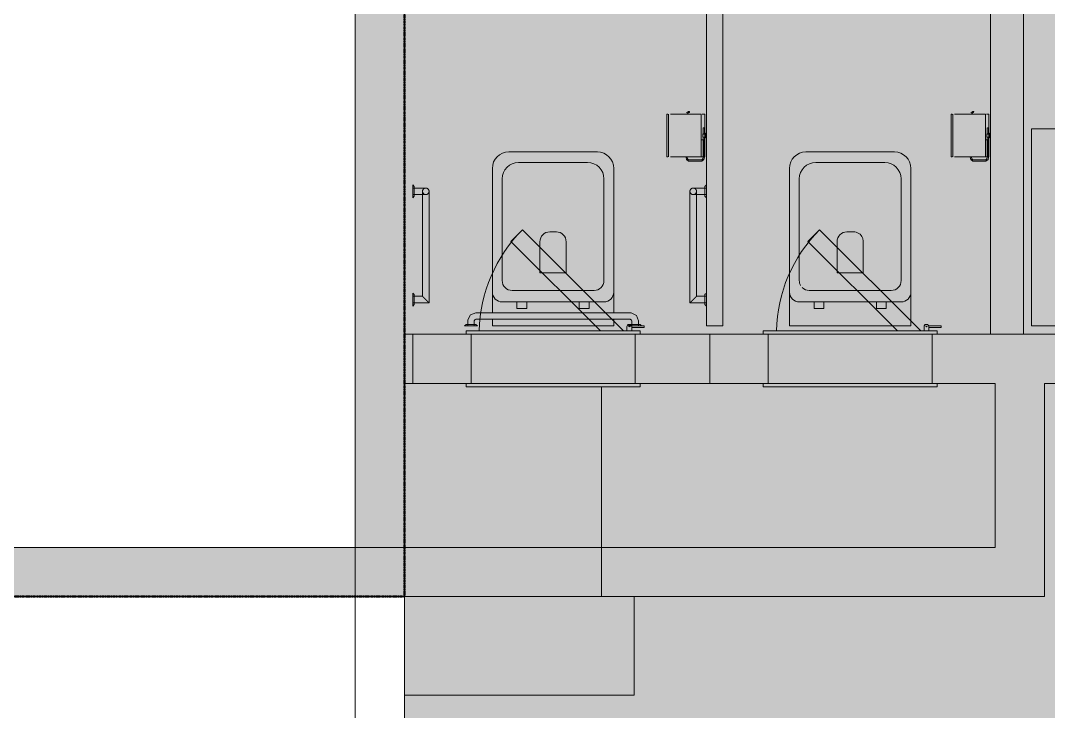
# Model space of a CAD drawing. Header units: millimetres. Extents: x 15878 to 679837, y -72324 to 391440.
# Drawn here: x 62119 to 65252, y 45207 to 47314 of the extents above; entities that cross this region are included whole.
import ezdxf

# ---------------------------------------------------------------- set-up
doc = ezdxf.new("R2010")
doc.units = ezdxf.units.MM
doc.linetypes.add('Demolished', pattern=[4.8, 3.2, -1.6])
for name, color, linetype, lineweight in [('A-DETL', 90, 'Continuous', 5), ('A-DETL-GENF', 92, 'Continuous', 5), ('A-DOOR', 31, 'Continuous', 5), ('A-DOOR-FRAM', 31, 'Continuous', 5), ('A-FLOR', 192, 'Continuous', 5), ('A-GENM', 13, 'Continuous', 5), ('A-WALL', 113, 'Continuous', 5), ('A-WALL-PATT', 111, 'Continuous', 18), ('P-SANR-FIXT', 6, 'Continuous', 5), ('S-COLS', 52, 'Continuous', 5)]:
    doc.layers.add(name, color=color, linetype=linetype, lineweight=lineweight)

# ---------------------------------------------------------------- blocks, each defined once
blk = doc.blocks.new('DLN_Ambulant Toilet - DLN_Ambulant Toilet-15379422-1_F')
at = {"layer": 'A-GENM', "color": 253}
for p, q in [((-427.8, 565), (-427.8, 595)), ((467.2, 565), (467.2, 595)), ((-427.8, 235), (-427.8, 265))]:
    blk.add_line(p, q, dxfattribs=at)
at = {"layer": 'P-SANR-FIXT', "color": 253}
for p, q in [((135, 700), (-135, 700)), ((-105, 667.8), (105.2, 667.8)), ((-185, 650), (-185, 272.8)), ((185, 272.8), (185, 650)), ((-423.3, 595), (-427.8, 600)), ((-427.8, 600), (-427.8, 560)), ((-427.8, 560), (-427.8, 600)), ((-155, 307.8), (-155, 617.8)), ((155.2, 617.8), (155.2, 307.8)), ((467.2, 600), (462.8, 595)), ((467.2, 560), (467.2, 600)), ((467.2, 600), (467.2, 560)), ((-387.8, 590), (-427.8, 590)), ((-427.8, 580), (-427.8, 580)), ((-427.8, 580), (-427.8, 580)), ((-427.8, 570), (-387.8, 570)), ((-427.8, 560), (-423.3, 565)), ((-423.3, 565), (-423.3, 595)), ((-423.3, 595), (-423.3, 565)), ((-397.8, 580), (-397.8, 260)), ((-377.8, 240), (-377.8, 580)), ((417.2, 580), (417.2, 240)), ((467.2, 590), (427.2, 590)), ((427.2, 570), (467.2, 570)), ((437.2, 260), (437.2, 580)), ((462.8, 595), (462.8, 565)), ((462.8, 565), (462.8, 595)), ((462.8, 565), (467.2, 560)), ((467.2, 580), (467.2, 580)), ((467.2, 580), (467.2, 580)), ((10, 456.5), (-10, 456.5)), ((-40, 426.5), (-40, 331.7)), ((40, 331.7), (40, 426.5)), ((-40, 331.7), (40, 331.7)), ((-423.3, 265), (-427.8, 270)), ((-427.8, 270), (-427.8, 230)), ((-427.8, 230), (-427.8, 270)), ((-397.8, 260), (-427.8, 260)), ((-427.8, 240), (-427.8, 260)), ((-427.8, 260), (-427.8, 240)), ((-423.3, 235), (-423.3, 265)), ((-423.3, 265), (-423.3, 235)), ((-185, 272.8), (-185, 208.7)), ((125.2, 277.8), (-125, 277.8)), ((185, 208.5), (185, 272.8)), ((467.2, 260), (437.2, 260)), ((467.2, 270), (462.8, 265)), ((462.8, 265), (462.8, 235)), ((462.8, 235), (462.8, 265)), ((-427.8, 240), (-377.8, 240)), ((-427.8, 230), (-423.3, 235)), ((-155, 242.8), (155, 242.8)), ((-80, 242.8), (-110, 242.8)), ((-110, 242.8), (-110, 222.8)), ((-110, 222.8), (-80, 222.8)), ((-80, 222.8), (-80, 242.8)), ((110, 242.8), (80, 242.8)), ((80, 242.8), (80, 222.8)), ((80, 222.8), (110, 222.8)), ((110, 222.8), (110, 242.8)), ((417.2, 240), (467.2, 240)), ((462.8, 235), (467.2, 230)), ((235, 210), (-235, 210)), ((-235, 190), (235, 190)), ((-185, 191.5), (-185, 170)), ((185, 170), (185, 191.3)), ((-265, 174.4), (-270, 170)), ((-270, 170), (-230, 170)), ((-230, 170), (-270, 170)), ((-235, 174.4), (-265, 174.4)), ((-265, 174.4), (-235, 174.4)), ((-260, 185), (-260, 170)), ((-240, 170), (-260, 170)), ((-260, 170), (-240, 170)), ((-240, 170), (-240, 185)), ((-230, 170), (-235, 174.4)), ((-185, 170), (185, 170)), ((235, 174.4), (230, 170)), ((230, 170), (270, 170)), ((270, 170), (230, 170)), ((265, 174.4), (235, 174.4)), ((235, 174.4), (265, 174.4)), ((240, 185), (240, 170)), ((240, 170), (260, 170)), ((260, 170), (240, 170)), ((260, 170), (260, 185)), ((270, 170), (265, 174.4))]:
    blk.add_line(p, q, dxfattribs=at)
at = {"layer": 'P-SANR-FIXT', "color": 253, "flags": 128}
for points in [[(-235, 210), (-251.4, 203.9), (-259.7, 188.5), (-260, 185)], [(-240, 185), (-237.7, 189.2), (-235, 190)], [(260, 185), (253.9, 201.4), (238.5, 209.7), (235, 210)], [(235, 190), (239.2, 187.7), (240, 185)]]:
    blk.add_lwpolyline(points, dxfattribs=at)
at = {"layer": 'P-SANR-FIXT', "color": 253}
for centre, radius, start, end in [((-135, 650), 50, 90, 180), ((135, 650), 50, 0, 90), ((-105, 617.8), 50, 90, 180), ((105.2, 617.8), 50, 0, 90), ((-10, 426.5), 30, 90, 180), ((10, 426.5), 30, 360, 90), ((-125, 307.8), 30, 180, 270), ((125.2, 307.8), 30, 270, 0), ((-155, 272.8), 30, 180, 270), ((155, 272.8), 30, 270, 0)]:
    blk.add_arc(centre, radius, start, end, dxfattribs=at)
for points, knots in [([(-377.8, 580), (-377.8, 580.9), (-377.9, 582.2), (-378.5, 583.8), (-379.1, 585), (-379.7, 585.9), (-380.3, 586.6), (-380.8, 587.2), (-381.7, 588), (-382.6, 588.6), (-383.3, 589), (-383.9, 589.2), (-384.6, 589.5), (-385.2, 589.7), (-385.8, 589.8), (-386.5, 589.9), (-387.1, 590), (-387.8, 590), (-388.4, 590), (-389.1, 589.9), (-389.7, 589.8), (-390.4, 589.7), (-391, 589.5), (-391.6, 589.2), (-392.2, 589), (-392.8, 588.7), (-393.3, 588.3), (-394, 587.8), (-394.7, 587.2), (-395.3, 586.6), (-395.9, 585.9), (-396.5, 585), (-397, 583.8), (-397.6, 582.2), (-397.8, 580.9), (-397.8, 580)], [0, 0, 0, 0, 0.083333, 0.125, 0.166667, 0.208333, 0.229167, 0.25, 0.291667, 0.333333, 0.354167, 0.375, 0.395833, 0.416667, 0.4375, 0.458333, 0.479167, 0.5, 0.520833, 0.541667, 0.5625, 0.583333, 0.604167, 0.625, 0.645833, 0.666667, 0.6875, 0.708333, 0.75, 0.770833, 0.791667, 0.833333, 0.875, 0.916667, 1, 1, 1, 1]), ([(-377.8, 580), (-377.8, 580.9), (-378, 582.2), (-378.5, 583.8), (-379, 584.8), (-379.5, 585.6), (-380, 586.3), (-380.5, 586.9), (-381.2, 587.5), (-381.9, 588.1), (-382.8, 588.7), (-383.9, 589.3), (-385.6, 589.8), (-387.8, 590.1), (-390, 589.8), (-391.6, 589.3), (-392.8, 588.7), (-393.7, 588.1), (-394.4, 587.5), (-395, 586.9), (-395.7, 586.1), (-396.3, 585.2), (-396.8, 584.4), (-397.1, 583.6), (-397.6, 582.2), (-397.8, 580.9), (-397.8, 580)], [0, 0, 0, 0, 0.083333, 0.125, 0.166667, 0.1875, 0.208333, 0.25, 0.270833, 0.291667, 0.333333, 0.375, 0.416667, 0.5, 0.583333, 0.625, 0.666667, 0.708333, 0.729167, 0.75, 0.791667, 0.833333, 0.854167, 0.875, 0.916667, 1, 1, 1, 1]), ([(-397.8, 580), (-397.8, 579.1), (-397.6, 577.8), (-397, 576.2), (-396.5, 575), (-395.9, 574.1), (-395.3, 573.4), (-394.7, 572.8), (-393.9, 572), (-393, 571.4), (-392.2, 571), (-391.6, 570.8), (-391, 570.5), (-390.4, 570.3), (-389.7, 570.2), (-389.1, 570.1), (-388.4, 570), (-387.8, 570), (-387.1, 570), (-386.5, 570.1), (-385.8, 570.2), (-385.2, 570.3), (-384.6, 570.5), (-383.9, 570.8), (-383.3, 571), (-382.8, 571.3), (-382.2, 571.7), (-381.5, 572.2), (-380.8, 572.8), (-380.3, 573.4), (-379.7, 574.1), (-379.1, 575), (-378.5, 576.2), (-377.9, 577.8), (-377.8, 579.1), (-377.8, 580)], [0, 0, 0, 0, 0.083333, 0.125, 0.166667, 0.208333, 0.229167, 0.25, 0.291667, 0.333333, 0.354167, 0.375, 0.395833, 0.416667, 0.4375, 0.458333, 0.479167, 0.5, 0.520833, 0.541667, 0.5625, 0.583333, 0.604167, 0.625, 0.645833, 0.666667, 0.6875, 0.708333, 0.75, 0.770833, 0.791667, 0.833333, 0.875, 0.916667, 1, 1, 1, 1]), ([(-397.8, 580), (-397.8, 579.1), (-397.6, 577.8), (-397, 576.2), (-396.6, 575.2), (-396.1, 574.4), (-395.6, 573.7), (-395, 573.1), (-394.4, 572.5), (-393.7, 571.9), (-392.8, 571.3), (-391.6, 570.7), (-390, 570.2), (-387.8, 569.9), (-385.6, 570.2), (-383.9, 570.7), (-382.8, 571.3), (-381.9, 571.9), (-381.2, 572.5), (-380.5, 573.1), (-379.8, 573.9), (-379.2, 574.8), (-378.8, 575.6), (-378.4, 576.4), (-378, 577.8), (-377.8, 579.1), (-377.8, 580)], [0, 0, 0, 0, 0.083333, 0.125, 0.166667, 0.1875, 0.208333, 0.25, 0.270833, 0.291667, 0.333333, 0.375, 0.416667, 0.5, 0.583333, 0.625, 0.666667, 0.708333, 0.729167, 0.75, 0.791667, 0.833333, 0.854167, 0.875, 0.916667, 1, 1, 1, 1]), ([(437.2, 580), (437.2, 580.9), (437.1, 582.2), (436.5, 583.8), (435.9, 585), (435.3, 585.9), (434.7, 586.6), (434.2, 587.2), (433.3, 588), (432.4, 588.6), (431.7, 589), (431.1, 589.2), (430.4, 589.5), (429.8, 589.7), (429.2, 589.8), (428.5, 589.9), (427.9, 590), (427.2, 590), (426.6, 590), (425.9, 589.9), (425.3, 589.8), (424.6, 589.7), (424, 589.5), (423.4, 589.2), (422.8, 589), (422.2, 588.7), (421.7, 588.3), (421, 587.8), (420.3, 587.2), (419.7, 586.6), (419.1, 585.9), (418.5, 585), (418, 583.8), (417.4, 582.2), (417.2, 580.9), (417.2, 580)], [0, 0, 0, 0, 0.083333, 0.125, 0.166667, 0.208333, 0.229167, 0.25, 0.291667, 0.333333, 0.354167, 0.375, 0.395833, 0.416667, 0.4375, 0.458333, 0.479167, 0.5, 0.520833, 0.541667, 0.5625, 0.583333, 0.604167, 0.625, 0.645833, 0.666667, 0.6875, 0.708333, 0.75, 0.770833, 0.791667, 0.833333, 0.875, 0.916667, 1, 1, 1, 1]), ([(437.2, 580), (437.2, 580.9), (437, 582.2), (436.5, 583.8), (436, 584.8), (435.5, 585.6), (435, 586.3), (434.5, 586.9), (433.8, 587.5), (433.1, 588.1), (432.2, 588.7), (431.1, 589.3), (429.4, 589.8), (427.2, 590.1), (425, 589.8), (423.4, 589.3), (422.2, 588.7), (421.3, 588.1), (420.6, 587.5), (420, 586.9), (419.3, 586.1), (418.7, 585.2), (418.2, 584.4), (417.9, 583.6), (417.4, 582.2), (417.2, 580.9), (417.2, 580)], [0, 0, 0, 0, 0.083333, 0.125, 0.166667, 0.1875, 0.208333, 0.25, 0.270833, 0.291667, 0.333333, 0.375, 0.416667, 0.5, 0.583333, 0.625, 0.666667, 0.708333, 0.729167, 0.75, 0.791667, 0.833333, 0.854167, 0.875, 0.916667, 1, 1, 1, 1]), ([(417.2, 580), (417.2, 579.1), (417.4, 577.8), (418, 576.2), (418.5, 575), (419.1, 574.1), (419.7, 573.4), (420.3, 572.8), (421.1, 572), (422, 571.4), (422.8, 571), (423.4, 570.8), (424, 570.5), (424.6, 570.3), (425.3, 570.2), (425.9, 570.1), (426.6, 570), (427.2, 570), (427.9, 570), (428.5, 570.1), (429.2, 570.2), (429.8, 570.3), (430.4, 570.5), (431.1, 570.8), (431.7, 571), (432.2, 571.3), (432.8, 571.7), (433.5, 572.2), (434.2, 572.8), (434.7, 573.4), (435.3, 574.1), (435.9, 575), (436.5, 576.2), (437.1, 577.8), (437.2, 579.1), (437.2, 580)], [0, 0, 0, 0, 0.083333, 0.125, 0.166667, 0.208333, 0.229167, 0.25, 0.291667, 0.333333, 0.354167, 0.375, 0.395833, 0.416667, 0.4375, 0.458333, 0.479167, 0.5, 0.520833, 0.541667, 0.5625, 0.583333, 0.604167, 0.625, 0.645833, 0.666667, 0.6875, 0.708333, 0.75, 0.770833, 0.791667, 0.833333, 0.875, 0.916667, 1, 1, 1, 1]), ([(417.2, 580), (417.2, 579.1), (417.4, 577.8), (418, 576.2), (418.4, 575.2), (418.9, 574.4), (419.4, 573.7), (420, 573.1), (420.6, 572.5), (421.3, 571.9), (422.2, 571.3), (423.4, 570.7), (425, 570.2), (427.2, 569.9), (429.4, 570.2), (431.1, 570.7), (432.2, 571.3), (433.1, 571.9), (433.8, 572.5), (434.5, 573.1), (435.2, 573.9), (435.8, 574.8), (436.2, 575.6), (436.6, 576.4), (437, 577.8), (437.2, 579.1), (437.2, 580)], [0, 0, 0, 0, 0.083333, 0.125, 0.166667, 0.1875, 0.208333, 0.25, 0.270833, 0.291667, 0.333333, 0.375, 0.416667, 0.5, 0.583333, 0.625, 0.666667, 0.708333, 0.729167, 0.75, 0.791667, 0.833333, 0.854167, 0.875, 0.916667, 1, 1, 1, 1]), ([(-397.8, 260), (-397.8, 260), (-397.6, 259.8), (-397, 259.3), (-396.5, 258.7), (-395.9, 258.1), (-395.3, 257.5), (-394.7, 256.9), (-393.9, 256.1), (-393, 255.2), (-392.2, 254.4), (-391.6, 253.8), (-391, 253.2), (-390.4, 252.6), (-389.7, 252), (-389.1, 251.3), (-388.4, 250.7), (-387.8, 250), (-387.1, 249.3), (-386.5, 248.7), (-385.8, 248), (-385.2, 247.4), (-384.6, 246.8), (-383.9, 246.2), (-383.4, 245.6), (-382.8, 245), (-382.2, 244.4), (-381.5, 243.7), (-380.9, 243.1), (-380.3, 242.5), (-379.7, 241.9), (-379.1, 241.3), (-378.5, 240.7), (-378, 240.2), (-377.8, 240), (-377.8, 240)], [0, 0, 0, 0, 0.083333, 0.125, 0.166667, 0.208333, 0.229167, 0.25, 0.291667, 0.333333, 0.354167, 0.375, 0.395833, 0.416667, 0.4375, 0.458333, 0.479167, 0.5, 0.520833, 0.541667, 0.5625, 0.583333, 0.604167, 0.625, 0.645833, 0.666667, 0.6875, 0.708333, 0.75, 0.770833, 0.791667, 0.833333, 0.875, 0.916667, 1, 1, 1, 1]), ([(417.2, 240), (417.2, 240), (417.4, 240.2), (418, 240.7), (418.5, 241.3), (419.1, 241.9), (419.7, 242.5), (420.3, 243.1), (421.1, 243.9), (422, 244.8), (422.8, 245.6), (423.4, 246.2), (424, 246.8), (424.6, 247.4), (425.3, 248), (425.9, 248.7), (426.6, 249.3), (427.2, 250), (427.9, 250.7), (428.5, 251.3), (429.2, 252), (429.8, 252.6), (430.4, 253.2), (431.1, 253.8), (431.6, 254.4), (432.2, 255), (432.8, 255.6), (433.5, 256.3), (434.1, 256.9), (434.7, 257.5), (435.3, 258.1), (435.9, 258.7), (436.5, 259.3), (437, 259.8), (437.2, 260), (437.2, 260)], [0, 0, 0, 0, 0.083333, 0.125, 0.166667, 0.208333, 0.229167, 0.25, 0.291667, 0.333333, 0.354167, 0.375, 0.395833, 0.416667, 0.4375, 0.458333, 0.479167, 0.5, 0.520833, 0.541667, 0.5625, 0.583333, 0.604167, 0.625, 0.645833, 0.666667, 0.6875, 0.708333, 0.75, 0.770833, 0.791667, 0.833333, 0.875, 0.916667, 1, 1, 1, 1])]:
    blk.add_open_spline(points, degree=3, knots=knots, dxfattribs=at)
for points in [[(-397.4, 259.7), (-397.7, 259.9), (-397.8, 260), (-397.8, 260)], [(437.2, 260), (437.2, 260), (437.1, 259.9), (436.9, 259.7)], [(-377.8, 240), (-377.8, 240), (-377.9, 240.1), (-378.1, 240.3)], [(417.6, 240.3), (417.3, 240.1), (417.2, 240), (417.2, 240)]]:
    blk.add_open_spline(points, degree=3, dxfattribs=at)
blk = doc.blocks.new('FP_52-1_F')
at = {"layer": 'P-SANR-FIXT', "color": 253}
blk.add_line((-65, 6.1), (-12.7, 6.1), dxfattribs=at)
blk = doc.blocks.new('FP_53-1_F')
at = {"layer": 'P-SANR-FIXT', "color": 253}
blk.add_line((65, 120.1), (-65, 120.1), dxfattribs=at)
blk = doc.blocks.new('FP_54-1_F')
at = {"layer": 'P-SANR-FIXT', "color": 253}
for p, q in [((65, 115), (-65, 115)), ((-65, 5), (65, 5))]:
    blk.add_line(p, q, dxfattribs=at)
blk = doc.blocks.new('FP_55-1_F')
at = {"layer": 'P-SANR-FIXT', "color": 253}
for p, q in [((-7, 2), (-7, 0)), ((7, 0), (7, 2))]:
    blk.add_line(p, q, dxfattribs=at)
blk = doc.blocks.new('FP_56-1_F')
at = {"layer": 'P-SANR-FIXT', "color": 253}
for p, q in [((-5, 11), (-5, 10.1)), ((-5, 6.1), (-5, 5)), ((5, 10.1), (5, 11)), ((5, 5), (5, 6.1))]:
    blk.add_line(p, q, dxfattribs=at)
blk = doc.blocks.new('FP_57-1_F')
at = {"layer": 'P-SANR-FIXT', "color": 253}
for p, q in [((-66.1, 6.1), (-5, 6.1)), ((5, 6.1), (23.2, 6.1))]:
    blk.add_line(p, q, dxfattribs=at)
blk = doc.blocks.new('FP_58-1_F')
at = {"layer": 'P-SANR-FIXT', "color": 253}
for p, q in [((-5, 10.1), (-66.1, 10.1)), ((23.2, 10.1), (5, 10.1))]:
    blk.add_line(p, q, dxfattribs=at)
blk = doc.blocks.new('FP_59-1_F')
at = {"layer": 'P-SANR-FIXT', "color": 253, "flags": 128}
blk.add_lwpolyline([(-78.1, 14.1), (-73.2, 7.6), (-66.1, 6.1)], dxfattribs=at)
blk = doc.blocks.new('FP_60-1_F')
at = {"layer": 'P-SANR-FIXT', "color": 253, "flags": 128}
blk.add_lwpolyline([(-74.1, 14.1), (-70.8, 10.9), (-66.1, 10.1)], dxfattribs=at)
blk = doc.blocks.new('FP_61-1_F')
at = {"layer": 'P-SANR-FIXT', "color": 253}
for p, q in [((-78.1, 54), (-78.1, 14.1)), ((-74.1, 14.1), (-74.1, 54))]:
    blk.add_line(p, q, dxfattribs=at)
blk = doc.blocks.new('FP_62-1_F')
at = {"layer": 'P-SANR-FIXT', "color": 253, "flags": 128}
blk.add_lwpolyline([(-74.1, 54), (-70.8, 57.2), (-66.1, 58)], dxfattribs=at)
blk = doc.blocks.new('FP_63-1_F')
at = {"layer": 'P-SANR-FIXT', "color": 253, "flags": 128}
blk.add_lwpolyline([(-78.1, 54), (-73.2, 60.5), (-66.1, 62)], dxfattribs=at)
blk = doc.blocks.new('FP_64-1_F')
at = {"layer": 'P-SANR-FIXT', "color": 253}
blk.add_line((69.8, 54), (66.4, 57.2), dxfattribs=at)
blk = doc.blocks.new('FP_65-1_F')
at = {"layer": 'P-SANR-FIXT', "color": 253}
blk.add_line((73.8, 54), (68.8, 60.5), dxfattribs=at)
blk = doc.blocks.new('DLN_Toilet Paper Roll - DLN_Toilet Paper Roll-3170394-1_F')
at = {"layer": 'P-SANR-FIXT', "color": 253}
for p, q in [((-65, 117.5), (-65, 120.1)), ((65, 120.1), (-65, 120.1)), ((-65, 15.5), (-65, 109.6)), ((65, 120.1), (65, 117.5)), ((65, 109.6), (65, 15.5)), ((-65, 6.9), (-65, 15.5)), ((-12.7, 15.5), (-65, 15.5)), ((-65, 6.9), (-65, 6.1)), ((-65, 6.1), (-65, 6.9)), ((-12.7, 6.9), (-65, 6.9)), ((-65, 5), (-65, 6.9)), ((-12.7, 6.9), (-12.7, 15.5)), ((-12.7, 15.5), (65, 15.5)), ((-12.7, 6.9), (-12.7, 6.1)), ((-12.7, 6.1), (-12.7, 6.9)), ((-7, 2), (7, 2)), ((7, 2), (-7, 2)), ((-5, 11), (5, 11)), ((5, 11), (-5, 11)), ((-5, 5), (5, 5)), ((5, 5), (-5, 5)), ((-3, 5), (3, 5)), ((3, 5), (-3, 5)), ((-3, 2), (3, 2)), ((3, 2), (-3, 2)), ((23.2, 9.3), (23.2, 6.9)), ((23.2, 6.9), (23.2, 9.3)), ((65, 12.4), (65, 5))]:
    blk.add_line(p, q, dxfattribs=at)
for major_axis in [(-2, 0), (2, 0)]:
    blk.add_ellipse((71.8, 52.8), major_axis=major_axis, ratio=0.802744, start_param=3.141593, end_param=6.283185, dxfattribs=at)
for points, knots in [([(-4.7, 9.3), (-4.7, 9.5), (-4.9, 9.8), (-5, 10.1), (-5, 10.1), (-5, 10.1)], [0, 0, 0, 0, 0.4, 0.7, 0.9198068, 0.9198068, 0.9198068, 0.9198068]), ([(-5, 10.1), (-5, 10.1), (-5, 10), (-4.9, 9.8), (-4.8, 9.3), (-4.7, 8.7), (-4.7, 8.3), (-4.6, 8), (-4.7, 7.7), (-4.7, 7.3), (-4.8, 7.1), (-4.8, 6.9)], [0, 0, 0, 0, 0.111111, 0.222222, 0.444444, 0.583333, 0.652778, 0.722222, 0.791667, 0.861111, 1, 1, 1, 1]), ([(-5, 6.1), (-5, 6.1), (-5, 6.1), (-4.9, 6.3), (-4.8, 6.6), (-4.6, 7.1), (-4.5, 7.6), (-4.5, 8), (-4.5, 8.5), (-4.6, 8.9), (-4.6, 9.2), (-4.7, 9.3)], [0.0355904, 0.0355904, 0.0355904, 0.0355904, 0.1, 0.2, 0.4, 0.5, 0.6, 0.7, 0.8, 0.9, 1, 1, 1, 1]), ([(-4.8, 6.9), (-4.8, 6.7), (-4.9, 6.4), (-5, 6.2), (-5, 6.1), (-5, 6.1)], [0, 0, 0, 0, 0.5, 0.75, 1, 1, 1, 1]), ([(4.7, 9.3), (4.6, 9.2), (4.6, 8.9), (4.5, 8.5), (4.5, 8), (4.5, 7.6), (4.6, 7.1), (4.8, 6.6), (4.9, 6.3), (5, 6.1), (5, 6.1), (5, 6.1)], [0, 0, 0, 0, 0.1, 0.2, 0.3, 0.4, 0.5, 0.6, 0.8, 0.9, 0.9644096, 0.9644096, 0.9644096, 0.9644096]), ([(4.8, 6.9), (4.7, 7.2), (4.7, 7.6), (4.6, 8.3), (4.7, 8.8), (4.8, 9.3), (4.9, 9.7), (5, 10), (5, 10.1), (5, 10.1)], [0, 0, 0, 0, 0.222222, 0.333333, 0.444444, 0.583333, 0.722222, 0.861111, 1, 1, 1, 1]), ([(5, 10.1), (5, 10.1), (5, 10.1), (4.9, 10), (4.8, 9.8), (4.7, 9.5), (4.7, 9.3)], [0.0801932, 0.0801932, 0.0801932, 0.0801932, 0.2, 0.4, 0.7, 1, 1, 1, 1]), ([(5, 6.1), (5, 6.1), (5, 6.2), (4.9, 6.4), (4.8, 6.7), (4.8, 6.9)], [0, 0, 0, 0, 0.25, 0.5, 1, 1, 1, 1])]:
    blk.add_open_spline(points, degree=3, knots=knots, dxfattribs=at)
for name in ['FP_53-1_F', 'FP_54-1_F', 'FP_63-1_F', 'FP_61-1_F', 'FP_62-1_F', 'FP_64-1_F', 'FP_65-1_F', 'FP_59-1_F', 'FP_60-1_F', 'FP_58-1_F', 'FP_57-1_F', 'FP_52-1_F', 'FP_55-1_F', 'FP_56-1_F']:
    blk.add_blockref(name, (0, 0), dxfattribs=at)
blk = doc.blocks.new('DLN_Toilet - DLN_Toilet-12122835-1_F')
at = {"layer": 'P-SANR-FIXT', "color": 253}
for p, q in [((135, 700), (-135, 700)), ((-105, 667.8), (105.2, 667.8)), ((-185, 650), (-185, 272.8)), ((185, 272.8), (185, 650)), ((-155, 307.8), (-155, 617.8)), ((155.2, 617.8), (155.2, 307.8)), ((10, 456.5), (-10, 456.5)), ((-40, 426.5), (-40, 331.7)), ((40, 331.7), (40, 426.5)), ((-40, 331.7), (40, 331.7)), ((-185, 272.8), (-185, 170)), ((125.2, 277.8), (-125, 277.8)), ((185, 170), (185, 272.8)), ((-155, 242.8), (155, 242.8)), ((-80, 242.8), (-110, 242.8)), ((-110, 242.8), (-110, 222.8)), ((-110, 222.8), (-80, 222.8)), ((-80, 222.8), (-80, 242.8)), ((110, 242.8), (80, 242.8)), ((80, 242.8), (80, 222.8)), ((80, 222.8), (110, 222.8)), ((110, 222.8), (110, 242.8)), ((-185, 170), (185, 170))]:
    blk.add_line(p, q, dxfattribs=at)
for centre, radius, start, end in [((-135, 650), 50, 90, 180), ((135, 650), 50, 0, 90), ((-105, 617.8), 50, 90, 180), ((105.2, 617.8), 50, 0, 90), ((-10, 426.5), 30, 90, 180), ((10, 426.5), 30, 23.185, 90), ((10, 426.5), 30, 15, 23.185), ((10, 426.5), 30, 360, 15), ((-125, 307.8), 30, 180, 210), ((-125, 307.8), 30, 225, 270), ((125.2, 307.8), 30, 270, 0), ((-155, 272.8), 30, 180, 270), ((155, 272.8), 30, 270, 0)]:
    blk.add_arc(centre, radius, start, end, dxfattribs=at)
blk = doc.blocks.new('FP_67-1_F')
at = {"layer": 'P-SANR-FIXT', "color": 253}
blk.add_line((-65, 6.1), (-13.9, 6.1), dxfattribs=at)
blk = doc.blocks.new('FP_68-1_F')
at = {"layer": 'P-SANR-FIXT', "color": 253}
blk.add_line((65, 120.1), (-65, 120.1), dxfattribs=at)
blk = doc.blocks.new('FP_69-1_F')
at = {"layer": 'P-SANR-FIXT', "color": 253}
for p, q in [((65, 115), (-65, 115)), ((-65, 5), (65, 5))]:
    blk.add_line(p, q, dxfattribs=at)
blk = doc.blocks.new('FP_70-1_F')
at = {"layer": 'P-SANR-FIXT', "color": 253}
for p, q in [((-7, 2), (-7, 0)), ((7, 0), (7, 2))]:
    blk.add_line(p, q, dxfattribs=at)
blk = doc.blocks.new('FP_71-1_F')
at = {"layer": 'P-SANR-FIXT', "color": 253}
for p, q in [((-5, 11), (-5, 10.1)), ((-5, 6.1), (-5, 5)), ((5, 10.1), (5, 11)), ((5, 5), (5, 6.1))]:
    blk.add_line(p, q, dxfattribs=at)
blk = doc.blocks.new('FP_72-1_F')
at = {"layer": 'P-SANR-FIXT', "color": 253}
for p, q in [((-66.1, 6.1), (-5, 6.1)), ((5, 6.1), (23.2, 6.1))]:
    blk.add_line(p, q, dxfattribs=at)
blk = doc.blocks.new('FP_73-1_F')
at = {"layer": 'P-SANR-FIXT', "color": 253}
for p, q in [((-5, 10.1), (-66.1, 10.1)), ((23.2, 10.1), (5, 10.1))]:
    blk.add_line(p, q, dxfattribs=at)
blk = doc.blocks.new('FP_74-1_F')
at = {"layer": 'P-SANR-FIXT', "color": 253, "flags": 128}
blk.add_lwpolyline([(-78.1, 14.1), (-73.2, 7.6), (-66.1, 6.1)], dxfattribs=at)
blk = doc.blocks.new('FP_75-1_F')
at = {"layer": 'P-SANR-FIXT', "color": 253, "flags": 128}
blk.add_lwpolyline([(-74.1, 14.1), (-70.8, 10.9), (-66.1, 10.1)], dxfattribs=at)
blk = doc.blocks.new('FP_76-1_F')
at = {"layer": 'P-SANR-FIXT', "color": 253}
for p, q in [((-78.1, 54), (-78.1, 14.1)), ((-74.1, 14.1), (-74.1, 54))]:
    blk.add_line(p, q, dxfattribs=at)
blk = doc.blocks.new('FP_77-1_F')
at = {"layer": 'P-SANR-FIXT', "color": 253, "flags": 128}
blk.add_lwpolyline([(-74.1, 54), (-70.8, 57.2), (-66.1, 58)], dxfattribs=at)
blk = doc.blocks.new('FP_78-1_F')
at = {"layer": 'P-SANR-FIXT', "color": 253, "flags": 128}
blk.add_lwpolyline([(-78.1, 54), (-73.2, 60.5), (-66.1, 62)], dxfattribs=at)
blk = doc.blocks.new('FP_79-1_F')
at = {"layer": 'P-SANR-FIXT', "color": 253}
blk.add_line((69.8, 54), (66.4, 57.2), dxfattribs=at)
blk = doc.blocks.new('FP_80-1_F')
at = {"layer": 'P-SANR-FIXT', "color": 253}
blk.add_line((73.8, 54), (68.8, 60.5), dxfattribs=at)
blk = doc.blocks.new('DLN_Toilet Paper Roll - DLN_Toilet Paper Roll-V66-1_F')
at = {"layer": 'P-SANR-FIXT', "color": 253}
for p, q in [((-65, 117.5), (-65, 120.1)), ((65, 120.1), (-65, 120.1)), ((-65, 15.5), (-65, 109.6)), ((65, 120.1), (65, 117.5)), ((65, 109.6), (65, 15.5)), ((-65, 6.9), (-65, 15.5)), ((-12.7, 15.5), (-65, 15.5)), ((-65, 6.9), (-65, 6.1)), ((-65, 6.1), (-65, 6.9)), ((-14.6, 6.9), (-65, 6.9)), ((-65, 5), (-65, 6.9)), ((-12.7, 6.9), (-12.7, 15.5)), ((-12.7, 15.5), (65, 15.5)), ((-12.7, 6.9), (-12.7, 6.1)), ((-12.7, 6.1), (-12.7, 6.9)), ((-7, 2), (7, 2)), ((7, 2), (-7, 2)), ((-7, 0), (7, 0)), ((7, 0), (-7, 0)), ((-5, 11), (5, 11)), ((5, 11), (-5, 11)), ((-5, 5), (5, 5)), ((5, 5), (-5, 5)), ((-3, 5), (3, 5)), ((3, 5), (-3, 5)), ((-3, 2), (3, 2)), ((3, 2), (-3, 2)), ((23.2, 9.3), (23.2, 6.9)), ((23.2, 6.9), (23.2, 9.3)), ((65, 12.4), (65, 5))]:
    blk.add_line(p, q, dxfattribs=at)
for major_axis in [(-2, 0), (2, 0)]:
    blk.add_ellipse((71.8, 52.8), major_axis=major_axis, ratio=0.802744, start_param=3.141593, end_param=6.283185, dxfattribs=at)
for points, knots in [([(-4.7, 9.3), (-4.7, 9.5), (-4.9, 9.8), (-5, 10.1), (-5, 10.1), (-5, 10.1)], [0, 0, 0, 0, 0.4, 0.7, 0.9198068, 0.9198068, 0.9198068, 0.9198068]), ([(-5, 10.1), (-5, 10.1), (-5, 10), (-4.9, 9.8), (-4.8, 9.3), (-4.7, 8.7), (-4.7, 8.3), (-4.6, 8), (-4.7, 7.7), (-4.7, 7.3), (-4.8, 7.1), (-4.8, 6.9)], [0, 0, 0, 0, 0.111111, 0.222222, 0.444444, 0.583333, 0.652778, 0.722222, 0.791667, 0.861111, 1, 1, 1, 1]), ([(-5, 6.1), (-5, 6.1), (-5, 6.1), (-4.9, 6.3), (-4.8, 6.6), (-4.6, 7.1), (-4.5, 7.6), (-4.5, 8), (-4.5, 8.5), (-4.6, 8.9), (-4.6, 9.2), (-4.7, 9.3)], [0.0355904, 0.0355904, 0.0355904, 0.0355904, 0.1, 0.2, 0.4, 0.5, 0.6, 0.7, 0.8, 0.9, 1, 1, 1, 1]), ([(-4.8, 6.9), (-4.8, 6.7), (-4.9, 6.4), (-5, 6.2), (-5, 6.1), (-5, 6.1)], [0, 0, 0, 0, 0.5, 0.75, 1, 1, 1, 1]), ([(4.7, 9.3), (4.6, 9.2), (4.6, 8.9), (4.5, 8.5), (4.5, 8), (4.5, 7.6), (4.6, 7.1), (4.8, 6.6), (4.9, 6.3), (5, 6.1), (5, 6.1), (5, 6.1)], [0, 0, 0, 0, 0.1, 0.2, 0.3, 0.4, 0.5, 0.6, 0.8, 0.9, 0.9644096, 0.9644096, 0.9644096, 0.9644096]), ([(4.8, 6.9), (4.7, 7.2), (4.7, 7.6), (4.6, 8.3), (4.7, 8.8), (4.8, 9.3), (4.9, 9.7), (5, 10), (5, 10.1), (5, 10.1)], [0, 0, 0, 0, 0.222222, 0.333333, 0.444444, 0.583333, 0.722222, 0.861111, 1, 1, 1, 1]), ([(5, 10.1), (5, 10.1), (5, 10.1), (4.9, 10), (4.8, 9.8), (4.7, 9.5), (4.7, 9.3)], [0.0801932, 0.0801932, 0.0801932, 0.0801932, 0.2, 0.4, 0.7, 1, 1, 1, 1]), ([(5, 6.1), (5, 6.1), (5, 6.2), (4.9, 6.4), (4.8, 6.7), (4.8, 6.9)], [0, 0, 0, 0, 0.25, 0.5, 1, 1, 1, 1])]:
    blk.add_open_spline(points, degree=3, knots=knots, dxfattribs=at)
for name in ['FP_68-1_F', 'FP_69-1_F', 'FP_78-1_F', 'FP_76-1_F', 'FP_77-1_F', 'FP_79-1_F', 'FP_80-1_F', 'FP_74-1_F', 'FP_75-1_F', 'FP_73-1_F', 'FP_72-1_F', 'FP_67-1_F', 'FP_70-1_F', 'FP_71-1_F']:
    blk.add_blockref(name, (0, 0), dxfattribs=at)
blk = doc.blocks.new('DLN-Access Panel__AP01_ - _AP04_ 450 x 650 _WH_-16056296-1_F')
at = {"layer": 'A-DOOR', "color": 253}
for p, q in [((-265, 75), (-265, 85)), ((265, 85), (-265, 85)), ((-265, 75), (265, 75)), ((265, 75), (265, 85)), ((-265, -85), (-265, -75)), ((265, -75), (-265, -75)), ((-265, -85), (265, -85)), ((-240, -85), (-240, -97.5)), ((-225, -97.5), (-225, -85)), ((-215, -85), (93.2, -393.2)), ((128.6, -357.8), (-144.3, -85)), ((265, -85), (265, -75)), ((-240, -95), (-277.5, -95)), ((-277.5, -95), (-277.5, -100)), ((-277.5, -100), (-239.6, -100)), ((93.2, -393.2), (128.6, -357.8))]:
    blk.add_line(p, q, dxfattribs=at)
for centre, radius, start, end in [((-225, -75), 450, 315, 358.6824), ((-232.5, -97.5), 7.5, 180, 0), ((-232.5, -97.5), 7.5, 195, 0), ((-232.5, -97.5), 7.5, 199.4712, 360), ((-232.5, -97.5), 7.5, 199.4712, 360), ((-232.5, -97.5), 2, 180, 360), ((-232.5, -97.5), 2, 180, 360)]:
    blk.add_arc(centre, radius, start, end, dxfattribs=at)
at = {"layer": 'A-DOOR-FRAM', "color": 253}
for p, q in [((-250, 75), (-250, -75)), ((250, 75), (250, -75))]:
    blk.add_line(p, q, dxfattribs=at)
blk = doc.blocks.new('DLN_Counter _ Cabinet - DLN_Counter _ Cabinet-15606103-1_F')
at = {"layer": 'A-GENM'}
h = blk.add_hatch(dxfattribs=at)
h.set_pattern_fill('FP_18', color=253, style=0, pattern_type=2)
h.set_pattern_definition([(50, (-65651.5, -46383), (3643.68, -318.78), [381, -4191]), (355, (-65651.5, -46383), (-704.86, 3821.14), [304.8, -3352.8]), (100.451, (-65348, -46409.6), (2938.85, 3502.33), [323.8, -3561.8]), (46.184, (-65651.5, -45367), (5421.58, -840.86), [571.5, -6286.5]), (96.636, (-65199.7, -45437), (4748.05, 4948.55), [485.7, -5342.7]), (351.184, (-65651.5, -45367), (4748.1, 4948.5), [457.2, -5029.2]), (21, (-65143.5, -45621), (3032.29, -2045.3), [381, -4191]), (326, (-65143.5, -45621), (1236.04, 3683.76), [304.8, -3352.8]), (71.451, (-64891, -45791.5), (4268.34, 1638.42), [323.8, -3561.8]), (37.5, (-65651.5, -46383), (61.772, 1691.1), [167.64, -3144.52, 167.64, -6601.46]), (37.5, (-65651.5, -46383), (61.772, 1691.1), [-3479.8, -3235.96, 167.64, -3197.86]), (7.5, (-65651.5, -46383), (1336.393, 2003.61), [167.64, -1772.92, 167.64, -4351.02]), (7.5, (-65651.5, -46383), (1336.393, 2003.61), [-2108.2, -3068.32, 167.64, -1115.06]), (327.5, (-66784.4, -46383), (2711.818, -114.579), [167.64, -1102.36, 167.64, -9052.56]), (327.5, (-66784.4, -46383), (2711.818, -114.579), [-1437.64, -3794.76, 167.64, -5090.16]), (317.5, (-67292.4, -46383), (2962.586, 508.533), [167.64, -1483.36, 167.64, -6197.6]), (317.5, (-67292.4, -46383), (2962.586, 508.533), [-1818.64, -2463.8, 167.64, -3566.16])])
h.paths.add_polyline_path([(-451.1, 0), (394.8, 0), (394.8, 600), (-451.1, 600), (-451.1, 268.2)], flags=0)
h.paths.add_polyline_path([(120.7, 40), (-50, 45), (-50, 190), (250, 190), (250, 40)], flags=0)
h.paths.add_polyline_path([(-178.7, 190), (-178.7, 230), (-161.2, 230), (-161.2, 240), (-250, 240), (-250, 540), (250, 540), (250, 240), (-90, 240), (-90, 230), (-80, 230), (-80, 190), (-120, 190), (-120, 230), (-110, 230), (-110, 240), (-156.2, 240), (-156.2, 230), (-138.7, 230), (-138.7, 190)], flags=0)
at = {"layer": 'A-GENM', "color": 253}
for p, q in [((-451.1, 0), (-451.1, 600)), ((394.8, 600), (-451.1, 600)), ((394.8, 600), (394.8, 0)), ((-250, 540), (250, 540)), ((-250, 240), (-250, 540)), ((250, 540), (250, 240)), ((-235, 255), (-235, 525)), ((-235, 525), (235, 525)), ((235, 525), (235, 255)), ((-161.2, 215), (-161.2, 310)), ((-156.2, 310), (-161.2, 310)), ((-156.2, 310), (-156.2, 215)), ((-110, 300.9), (-110, 306)), ((-110, 306), (-90, 306)), ((-110, 197.5), (-110, 300.9)), ((-110, 300.9), (-90, 300.9)), ((-90, 306), (-90, 300.9)), ((-90, 300.9), (-90, 197.5)), ((235, 255), (-235, 255)), ((-161.2, 240), (-250, 240)), ((-161.2, 230), (-178.7, 230)), ((-178.7, 230), (-178.7, 190)), ((-138.7, 230), (-157, 230)), ((-110, 240), (-156.2, 240)), ((-138.7, 190), (-138.7, 230)), ((-110, 230), (-120, 230)), ((-120, 230), (-120, 190)), ((250, 240), (-90, 240)), ((-80, 230), (-90, 230)), ((-80, 190), (-80, 230)), ((-178.7, 190), (-138.7, 190)), ((-163.7, 205), (-163.7, 215)), ((-163.7, 215), (-153.7, 215)), ((-153.7, 205), (-163.7, 205)), ((-161.2, 215), (-156.2, 215)), ((-161.2, 195), (-161.2, 205)), ((-156.2, 205), (-161.2, 205)), ((-161.2, 195), (-156.2, 195)), ((-156.2, 205), (-156.2, 195)), ((-153.7, 215), (-153.7, 205)), ((-120, 190), (-80, 190)), ((-90, 197.5), (-110, 197.5)), ((250, 190), (-50, 190)), ((-50, 190), (-50, 170)), ((250, 170), (250, 190)), ((-50, 170), (250, 170)), ((-40, 170), (-50, 170)), ((-50, 170), (-50, 45)), ((-40, 45), (-40, 170)), ((250, 170), (240, 170)), ((240, 170), (240, 45)), ((250, 45), (250, 170)), ((-50, 45), (-40, 45)), ((250, 40), (-50, 40)), ((240, 55), (-40, 55)), ((-40, 55), (-40, 45)), ((-40, 45), (240, 45)), ((240, 45), (240, 55)), ((240, 45), (250, 45)), ((394.8, 0), (-451.1, 0))]:
    blk.add_line(p, q, dxfattribs=at)
for start, end in [(0, 180), (180, 360)]:
    blk.add_arc((-100, 390), 10, start, end, dxfattribs=at)
for points, knots in [([(-250, 540), (-250, 540), (-249.7, 539.7), (-248.9, 538.9), (-248, 538), (-247.1, 537.1), (-246.3, 536.3), (-245.4, 535.4), (-244.4, 534.4), (-243.3, 533.3), (-242.2, 532.2), (-240.8, 530.8), (-238.3, 528.3), (-236.3, 526.3), (-235, 525)], [-1, -1, -1, -1, -0.833333, -0.75, -0.666667, -0.583333, -0.541667, -0.5, -0.416667, -0.375, -0.333333, -0.25, -0.166667, 0, 0, 0, 0]), ([(235, 525), (236.3, 526.3), (238.3, 528.3), (240.8, 530.8), (242.2, 532.2), (243.3, 533.3), (244.4, 534.4), (245.4, 535.4), (246.3, 536.3), (247.1, 537.1), (248, 538), (248.9, 538.9), (249.7, 539.7), (250, 540), (250, 540)], [0, 0, 0, 0, 0.166667, 0.25, 0.333333, 0.375, 0.416667, 0.5, 0.541667, 0.583333, 0.666667, 0.75, 0.833333, 1, 1, 1, 1]), ([(-235, 255), (-236.3, 253.7), (-238.3, 251.7), (-240.8, 249.2), (-242.2, 247.8), (-243.3, 246.7), (-244.4, 245.6), (-245.4, 244.6), (-246.3, 243.7), (-247.1, 242.9), (-248, 242), (-248.9, 241.1), (-249.7, 240.3), (-250, 240), (-250, 240)], [0, 0, 0, 0, 0.166667, 0.25, 0.333333, 0.375, 0.416667, 0.5, 0.541667, 0.583333, 0.666667, 0.75, 0.833333, 1, 1, 1, 1]), ([(235, 255), (236.3, 253.7), (238.3, 251.7), (240.8, 249.2), (242.2, 247.8), (243.3, 246.7), (244.4, 245.6), (245.4, 244.6), (246.3, 243.7), (247.1, 242.9), (248, 242), (248.9, 241.1), (249.7, 240.3), (250, 240), (250, 240)], [0, 0, 0, 0, 0.166667, 0.25, 0.333333, 0.375, 0.416667, 0.5, 0.541667, 0.583333, 0.666667, 0.75, 0.833333, 1, 1, 1, 1])]:
    blk.add_open_spline(points, degree=3, knots=knots, dxfattribs=at)

msp = doc.modelspace()

# ---------------------------------------------------------------- hatches: boundary and pattern name
at = {"layer": 'A-DETL-GENF', "transparency": 33554585}
msp.add_hatch(color=253, dxfattribs=at).paths.add_polyline_path([(78839.3, 7707.5), (78839.3, 15874.2), (88639.3, 15874.2), (88639.3, 23590.5), (86708.4, 23590.5), (86708.4, 23740.5), (88536.2, 31007.5), (88039.3, 31007.5), (88039.3, 31457.5), (82864.3, 31457.5), (82864.3, 34107.5), (87689.3, 34107.5), (87689.3, 39607.5), (85289.3, 39607.5), (85289.3, 40057.5), (83089.3, 40057.5), (83089.3, 39607.5), (74619.3, 39607.5), (74619.3, 40057.5), (72419.3, 40057.5), (72419.3, 39607.5), (71539.3, 39607.5), (71539.3, 52007.5), (63889.3, 52007.5), (63889.3, 51407.5), (63289.3, 51407.5), (63289.3, 37257.5), (75389.3, 37257.5), (75389.3, 33757.5), (52639.3, 33757.5), (52639.3, 31607.5), (76689.3, 31607.5), (76689.3, 29767.5), (75489.3, 29767.5), (75489.3, 27367.5), (76689.3, 27367.5), (76689.3, 21440.5), (78464.3, 21440.5), (78464.3, 18024.2), (76689.3, 18024.2), (76689.3, 12097.5), (75489.3, 12097.5), (75489.3, 9697.5), (76689.3, 9697.5), (76689.3, 7707.5), (78457.2, 7707.5)], flags=0)
at = {"layer": 'A-WALL-PATT', "lineweight": 5, "transparency": 33554432}
for points in [[(63139.3, 45557.5), (63289.3, 45557.5), (63289.3, 52157.5), (63139.3, 52157.5), (63139.3, 45707.5)], [(52639.3, 45557.5), (63139.3, 45557.5), (63139.3, 45707.5), (52639.3, 45707.5)]]:
    msp.add_hatch(color=253, dxfattribs=at).paths.add_polyline_path(points, flags=0)

# ---------------------------------------------------------------- linework, layer by layer
at = {"layer": 'A-DETL', "linetype": 'Demolished', "lineweight": 50}
for p in [(63289.3, 51407.5), (52339.3, 45557.5)]:
    msp.add_line(p, (63289.3, 45557.5), dxfattribs=at)
at = {"layer": 'A-FLOR'}
for p, q in [((63139.3, 52007.5), (63139.3, 40407.5)), ((65075.4, 46357.5), (65075.4, 48307.5)), ((65175.4, 48307.5), (65175.4, 46357.5)), ((63289.3, 48282.5), (63289.3, 46357.5)), ((63289.3, 46357.5), (63492.1, 46357.5)), ((64007.1, 46357.5), (64397.6, 46357.5)), ((64912.6, 46357.5), (65075.4, 46357.5)), ((65175.4, 46357.5), (68539.3, 46357.5)), ((65239.3, 46207.5), (65239.3, 45557.5)), ((63889.3, 45557.5), (63889.3, 46197.5)), ((52789.3, 45557.5), (63139.3, 45557.5)), ((65239.3, 45557.5), (63289.3, 45557.5))]:
    msp.add_line(p, q, dxfattribs=at)
at = {"layer": 'A-WALL', "color": 253}
for p, q in [((64209.3, 48282.5), (64209.3, 46383)), ((64259.3, 46383), (64259.3, 48282.5)), ((64209.3, 46383), (64259.3, 46383)), ((63289.3, 40407.5), (63289.3, 46357.5)), ((63314.3, 46209.6), (63314.3, 46357.5)), ((64219.8, 46285.6), (64219.8, 46357.5)), ((65175.4, 46357.5), (65075.4, 46357.5)), ((64219.8, 46207.5), (64219.8, 46285)), ((63492.1, 46207.5), (63289.3, 46207.5)), ((64007.1, 46207.5), (64397.6, 46207.5)), ((64912.6, 46207.5), (65089.3, 46207.5)), ((65089.3, 46207.5), (65089.3, 45707.5)), ((65239.3, 46207.5), (67889.3, 46207.5)), ((63289.3, 45707.5), (52639.3, 45707.5)), ((65089.3, 45707.5), (63289.3, 45707.5)), ((63289.3, 45557.5), (52639.3, 45557.5)), ((63289.3, 45557.5), (65239.3, 45557.5)), ((65239.3, 45557.5), (65239.3, 45557.5))]:
    msp.add_line(p, q, dxfattribs=at)
at = {"layer": 'S-COLS', "color": 9, "lineweight": 20}
for p, q in [((63989.3, 45557.5), (63289.3, 45557.5)), ((63289.3, 45557.5), (63289.3, 45257.5)), ((63989.3, 45257.5), (63989.3, 45557.5)), ((63289.3, 45257.5), (63989.3, 45257.5))]:
    msp.add_line(p, q, dxfattribs=at)

# ---------------------------------------------------------------- block references
at = {"layer": 'A-DOOR', "color": 253, "rotation": 180}
for p in [(63742.1, 46282.5), (64647.6, 46282.5)]:
    msp.add_blockref('DLN-Access Panel__AP01_ - _AP04_ 450 x 650 _WH_-16056296-1_F', p, dxfattribs=at)
at = {"layer": 'A-GENM', "color": 253}
msp.add_blockref('DLN_Counter _ Cabinet - DLN_Counter _ Cabinet-15606103-1_F', (65651.5, 46383), dxfattribs=at)
at = {"layer": 'P-SANR-FIXT', "color": 253, "rotation": 89.99999999999945}
for name, p in [('DLN_Toilet Paper Roll - DLN_Toilet Paper Roll-3170394-1_F', (64209.3, 46963)), ('DLN_Toilet Paper Roll - DLN_Toilet Paper Roll-V66-1_F', (65075.4, 46963))]:
    msp.add_blockref(name, p, dxfattribs=at)
at = {"layer": 'P-SANR-FIXT', "color": 253}
for name, p in [('DLN_Ambulant Toilet - DLN_Ambulant Toilet-15379422-1_F', (63742.1, 46213)), ('DLN_Toilet - DLN_Toilet-12122835-1_F', (64647.6, 46213))]:
    msp.add_blockref(name, p, dxfattribs=at)

doc.saveas('drawing.dxf')
